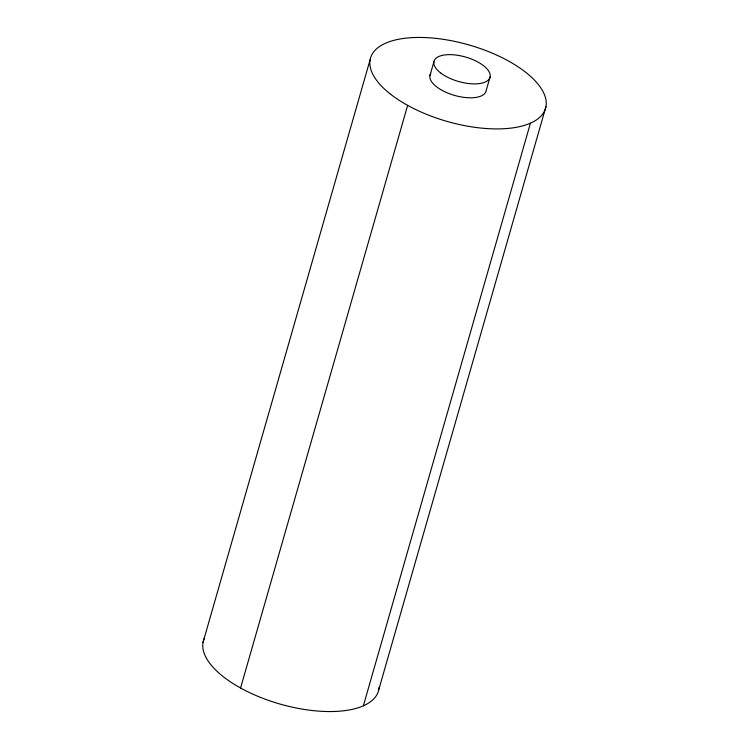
<?xml version="1.0" encoding="UTF-8"?>
<svg xmlns="http://www.w3.org/2000/svg" width="749" height="749" viewBox="0 0 749 749"><rect width="100%" height="100%" fill="white"/><g stroke="black" fill="none" stroke-linecap="round" stroke-linejoin="round"><path stroke-width="1.12" d="M203.063 642.277L370.137 59.63M240.569 688.003L407.643 105.366M429.917 75.649L433.914 61.736M490.136 76.791L486.148 90.704A29.127 12.724 16 0 1 453.211 95.011A29.127 12.724 16 0 1 430.759 73.58M363.368 705.82L530.432 123.173M378.863 689.37L545.937 106.723M379.125 687.292A91.05 39.772 16 0 1 281.221 704.397A91.05 39.772 16 0 1 204.327 638.317M390.622 94.252A91.05 39.772 16 0 0 541.012 116.067A91.05 39.772 16 0 0 442.472 39.21A91.05 39.772 16 0 0 390.622 94.252M440.459 72.803A29.127 12.724 16 0 0 488.563 79.787A29.127 12.724 16 0 0 457.049 55.201A29.127 12.724 16 0 0 440.459 72.803"/></g></svg>
